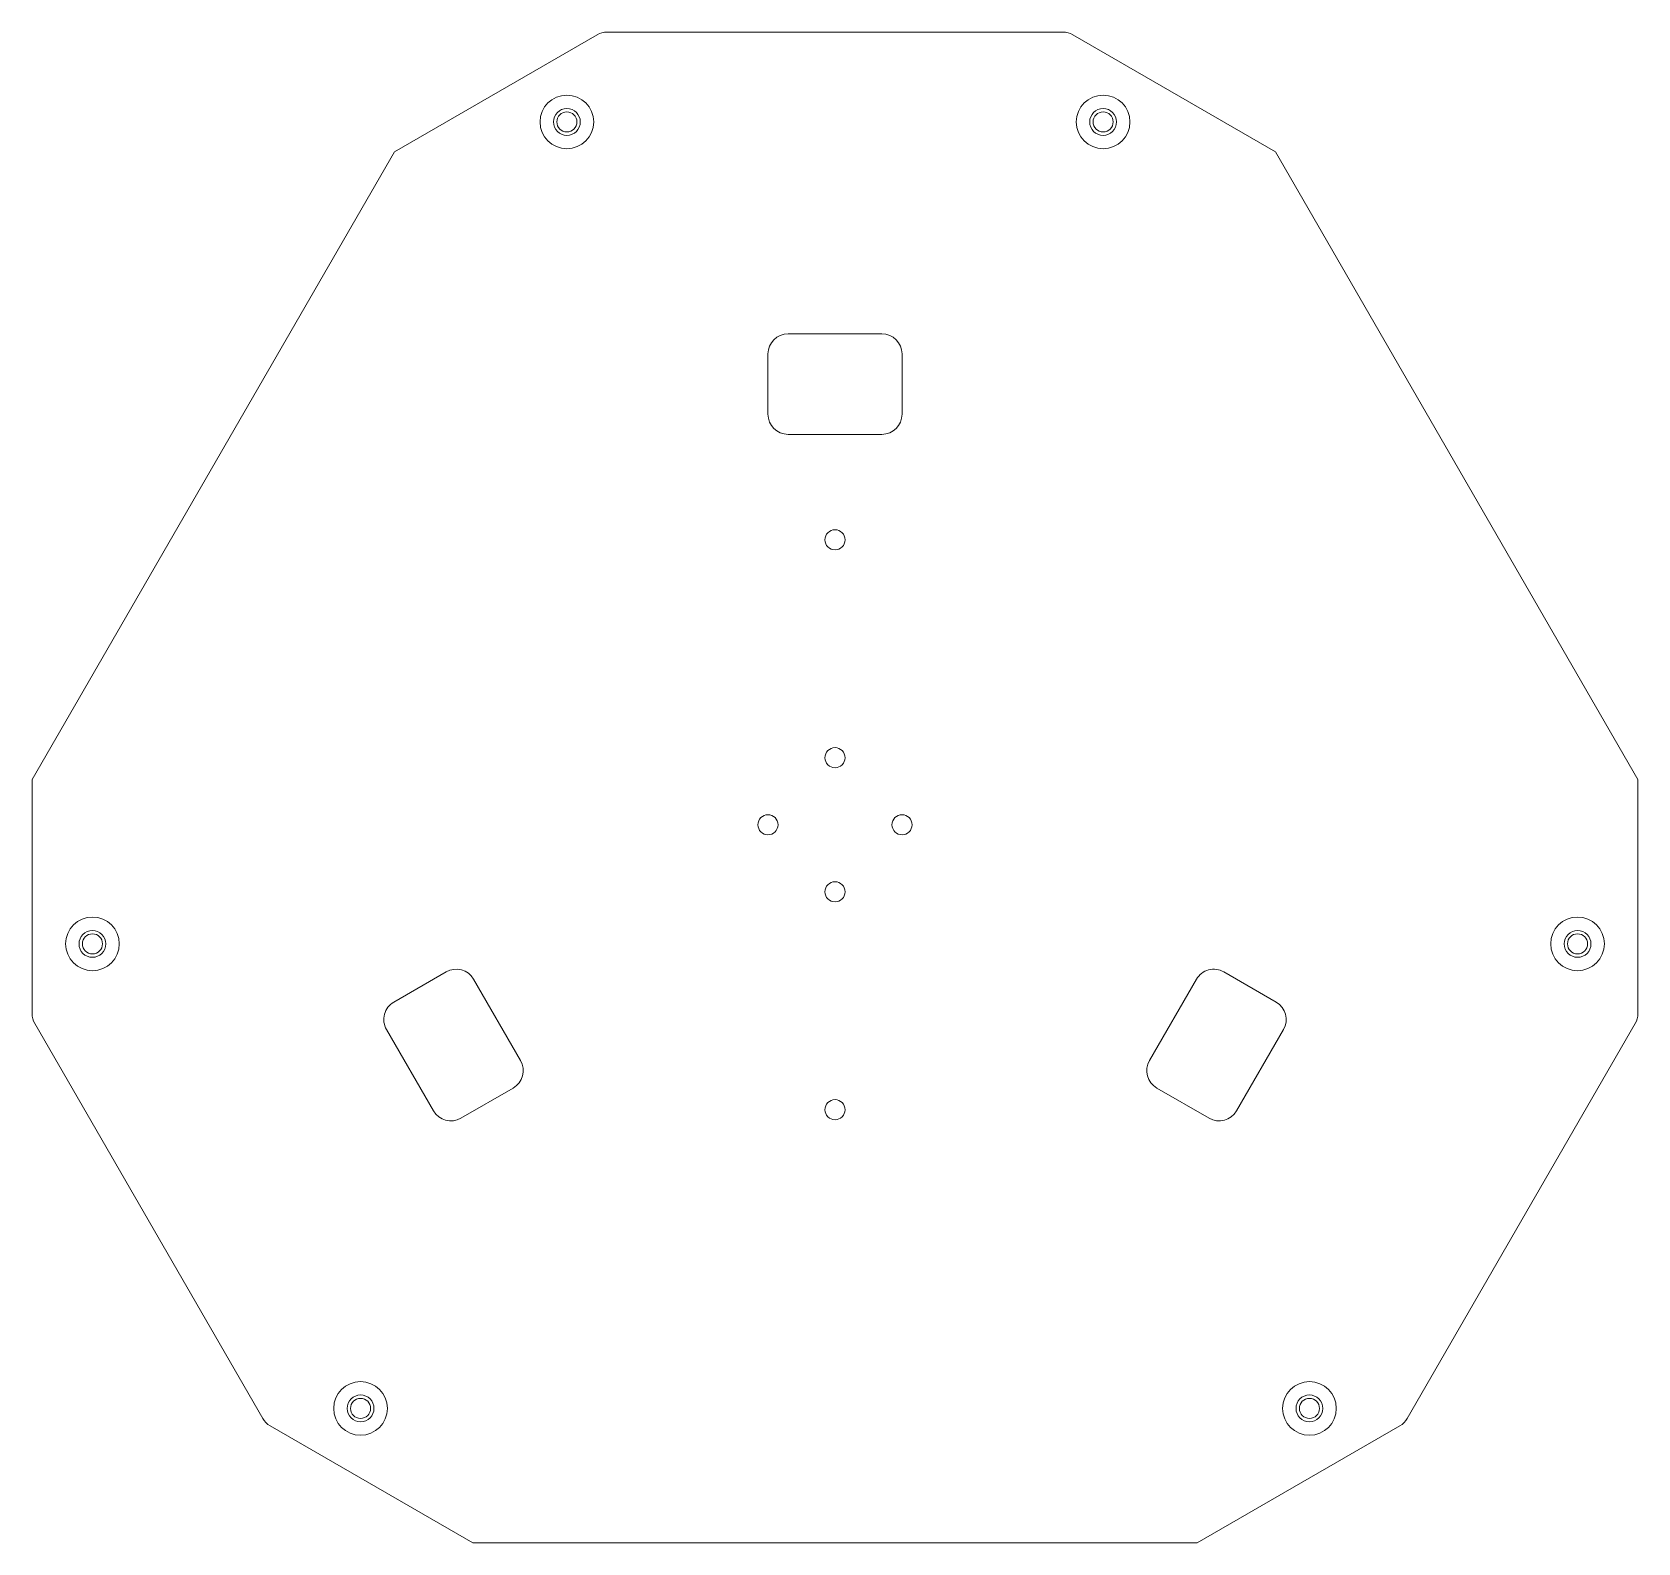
# Model space of a CAD drawing. Header units: millimetres. Extents: x -120 to 120, y -107 to 118.
import ezdxf

# ---------------------------------------------------------------- set-up
doc = ezdxf.new("R2010")
doc.units = ezdxf.units.MM

msp = doc.modelspace()

# ---------------------------------------------------------------- linework, layer by layer
at = {"color": 7, "linetype": 'Continuous', "lineweight": 15}
for p, q in [((-65.73, 100.36), (-35.5, 117.81)), ((-34, 118.22), (34, 118.22)), ((35.5, 117.81), (65.73, 100.36)), ((-119.78, 6.75), (-65.73, 100.36)), ((65.73, 100.36), (119.78, 6.75)), ((7, 73.22), (-7, 73.22)), ((-10, 70.22), (-10, 61.22)), ((10, 61.22), (10, 70.22)), ((-7, 58.22), (7, 58.22)), ((-119.78, -28.16), (-119.78, 6.75)), ((119.78, 6.75), (119.78, -28.16)), ((-58.01, -21.95), (-65.81, -26.45)), ((-46.92, -35.17), (-53.92, -23.05)), ((53.92, -23.05), (46.92, -35.17)), ((65.81, -26.45), (58.01, -21.95)), ((-85.38, -88.55), (-119.38, -29.66)), ((-66.91, -30.55), (-59.91, -42.67)), ((59.91, -42.67), (66.91, -30.55)), ((119.38, -29.66), (85.38, -88.55)), ((-55.81, -43.77), (-48.01, -39.27)), ((48.01, -39.27), (55.81, -43.77)), ((-54.05, -107.11), (-84.28, -89.65)), ((84.28, -89.65), (54.05, -107.11)), ((54.05, -107.11), (-54.05, -107.11))]:
    msp.add_line(p, q, dxfattribs=at)
for centre, radius in [((-40, 104.82), 4), ((40, 104.82), 4), ((-40, 104.82), 2), ((-40, 104.82), 1.5), ((40, 104.82), 2), ((40, 104.82), 1.5), ((0, 42.5), 1.5), ((0, 10), 1.5), ((-10, 0), 1.5), ((10, 0), 1.5), ((0, -10), 1.5), ((-110.78, -17.77), 4), ((110.78, -17.77), 4), ((-110.78, -17.77), 2), ((-110.78, -17.77), 1.5), ((110.78, -17.77), 2), ((110.78, -17.77), 1.5), ((0, -42.5), 1.5), ((-70.78, -87.05), 4), ((70.78, -87.05), 4), ((-70.78, -87.05), 2), ((-70.78, -87.05), 1.5), ((70.78, -87.05), 2), ((70.78, -87.05), 1.5)]:
    msp.add_circle(centre, radius, dxfattribs=at)
for centre, start, end in [((-34, 115.22), 90, 120), ((34, 115.22), 60, 90), ((-7, 70.22), 90, 180), ((7, 70.22), 0, 90), ((-7, 61.22), 180, 270), ((7, 61.22), 270, 0), ((-56.51, -24.55), 30, 120), ((56.51, -24.55), 60, 150), ((-116.78, -28.16), 180, 210), ((-64.31, -29.05), 120, 210), ((64.31, -29.05), 330, 60), ((116.78, -28.16), 330, 0), ((-49.51, -36.67), 300, 30), ((49.51, -36.67), 150, 240), ((-57.31, -41.17), 210, 300), ((57.31, -41.17), 240, 330), ((-82.78, -87.05), 210, 240), ((82.78, -87.05), 300, 330)]:
    msp.add_arc(centre, 3, start, end, dxfattribs=at)

doc.saveas('drawing.dxf')
